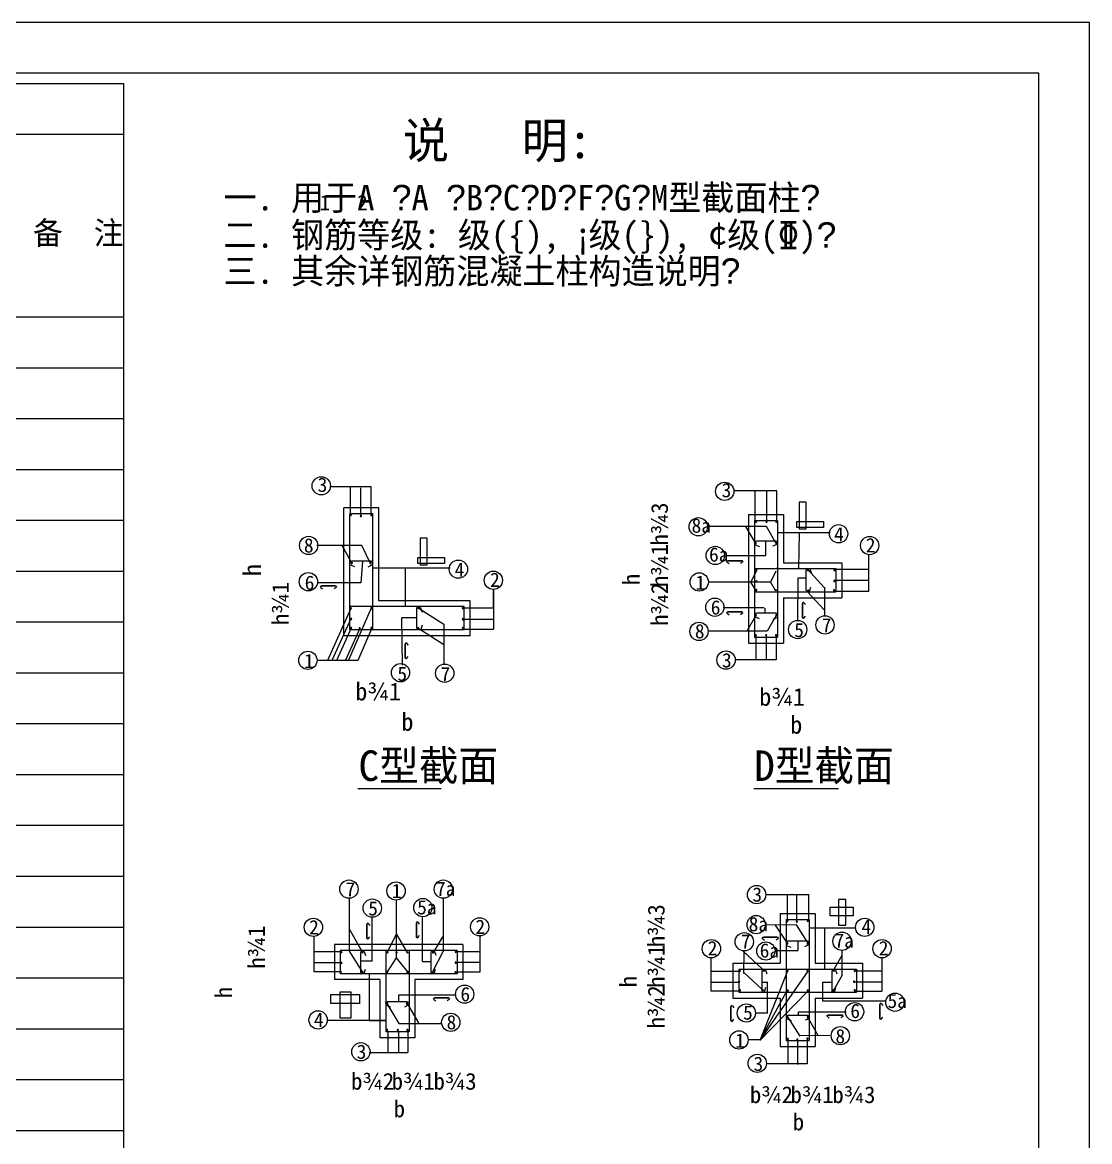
# Model space of a CAD drawing. Header units: metres. Extents: x 4568 to 182545, y -86951 to 35529.
# Drawn here: x 75128 to 89825, y -42006 to -26596 of the extents above; entities that cross this region are included whole.
import ezdxf

# ---------------------------------------------------------------- set-up
doc = ezdxf.new("R2010")
doc.units = ezdxf.units.M
for name, color, linetype in [('8', 7, 'Continuous'), ('BIAO', 3, 'Continuous'), ('DIM', 1, 'Continuous'), ('S-BAR', 1, 'Continuous'), ('S-THIN', 3, 'Continuous'), ('S-TXT', 7, 'Continuous'), ('TEXT', 7, 'Continuous'), ('TK', 7, 'Continuous'), ('Z', 4, 'Continuous')]:
    doc.layers.add(name, color=color, linetype=linetype)

msp = doc.modelspace()

# ---------------------------------------------------------------- linework, layer by layer
at = {"layer": '8'}
for p, q in [((85525.52, -33620.42), (86253.26, -33620.42)), ((85525.52, -33620.42), (86253.26, -33620.42)), ((79802.92, -33798.59), (79184.46, -33798.59)), ((79802.92, -33798.59), (79184.46, -33798.59)), ((79656.91, -34023.17), (79530.5, -33798.59)), ((79922.31, -34044.22), (79802.92, -33798.59)), ((79922.31, -34044.22), (79802.92, -33798.59)), ((79812.25, -34012.91), (79789.48, -34310.9)), ((79812.25, -34012.91), (79789.48, -34310.9)), ((79953.57, -34107.38), (81017.84, -34107.38)), ((79953.57, -34107.38), (81017.84, -34107.38)), ((85238.77, -34144.49), (85158.41, -34300.91)), ((85505.88, -34150.38), (85430.91, -34300.91)), ((79789.48, -34310.9), (79198.49, -34310.9)), ((79789.48, -34310.9), (79198.49, -34310.9)), ((79928.62, -34671.66), (79618.65, -35377.63)), ((80594.53, -34665.71), (80933.57, -34880.06)), ((79646.93, -34674.91), (79329.17, -35379.47)), ((79650.51, -34809.27), (79389.67, -35379.47)), ((79655.44, -34935.5), (79452.35, -35379.47)), ((79655.44, -34935.5), (79452.35, -35379.47)), ((79774.32, -34939.94), (79571.23, -35383.91)), ((80573.46, -34932.39), (80933.57, -35160.06)), ((80933.57, -34880.06), (80933.57, -35425.27)), ((80933.57, -34900.41), (80933.57, -35425.27)), ((85669.03, -39644.45), (85283.37, -40611.38)), ((85945.23, -39659.41), (85283.54, -40610.94)), ((85657.04, -39929.36), (85283.33, -40611.23))]:
    msp.add_line(p, q, dxfattribs=at)
at = {"layer": 'BIAO'}
for p, q in [((76519.36, -27435.51), (76519.36, -55085.51)), ((76519.36, -30655.51), (63069.56, -30655.51)), ((76519.36, -31355.51), (63069.56, -31355.51)), ((76519.36, -32055.51), (63069.56, -32055.51)), ((76519.36, -32755.51), (63069.56, -32755.51)), ((76519.36, -33455.51), (63069.56, -33455.51)), ((76519.36, -34155.51), (63069.56, -34155.51)), ((76519.36, -34855.51), (63069.56, -34855.51)), ((76519.36, -35555.51), (63069.56, -35555.51)), ((76519.36, -36255.51), (63069.56, -36255.51)), ((76519.36, -36955.51), (63069.56, -36955.51)), ((76519.36, -37655.51), (63069.56, -37655.51)), ((76519.36, -38355.51), (63069.56, -38355.51)), ((76519.36, -39055.51), (63069.56, -39055.51)), ((76519.36, -39755.51), (63069.56, -39755.51)), ((76519.36, -40455.51), (63069.56, -40455.51)), ((76519.36, -41155.51), (63069.56, -41155.51)), ((76519.36, -41855.51), (63069.56, -41855.51))]:
    msp.add_line(p, q, dxfattribs=at)
at = {"layer": 'DIM'}
for p, q in [((79930.34, -32989.98), (79361.64, -32989.98)), ((79930.34, -32989.98), (79361.64, -32989.98)), ((79645.99, -33378.32), (79645.99, -32989.98)), ((79645.99, -33378.32), (79645.99, -32989.98)), ((79786.95, -33391.14), (79786.95, -33002.79)), ((79786.95, -33391.14), (79786.95, -33002.79)), ((79930.34, -33387.79), (79930.34, -32989.98)), ((79930.34, -33387.79), (79930.34, -32989.98)), ((85517.95, -33047.43), (84929.74, -33047.43)), ((85217.64, -33469.46), (85217.64, -33047.43)), ((85381.5, -33469.46), (85381.5, -33047.43)), ((85517.95, -33469.46), (85517.95, -33047.43)), ((85377.18, -33535.11), (84574.99, -33535.11)), ((85227.02, -33769.57), (85091.66, -33535.11)), ((85508.57, -33769.57), (85373.2, -33535.11)), ((85219.34, -33746.66), (85211.8, -33757.97)), ((85238.21, -33739.12), (85219.34, -33746.66)), ((85505.46, -33739.12), (85241.37, -33739.12)), ((85521.16, -33744.14), (85502.3, -33739.12)), ((85528.71, -33759.23), (85521.16, -33744.14)), ((85826.63, -33617.75), (85817.54, -34116.85)), ((85213.06, -33770.44), (85220.6, -33783.01)), ((85518.65, -33783.01), (85458.27, -33809.23)), ((85528.71, -33770.44), (85518.65, -33783.01)), ((79644.58, -34021.75), (79637.03, -34033.06)), ((79663.45, -34014.21), (79644.58, -34021.75)), ((79927.54, -34014.21), (79663.45, -34014.21)), ((79946.4, -34019.23), (79927.54, -34014.21)), ((79953.94, -34051.87), (79943.89, -34064.44)), ((79953.94, -34034.32), (79946.4, -34019.23)), ((84827.84, -34019.85), (84832.59, -34010.34)), ((84827.84, -34020.29), (84834.17, -34028.21)), ((84832.59, -34010.34), (84844.48, -34007.18)), ((84834.17, -34028.21), (84859.66, -34048.16)), ((85034.52, -34007.18), (84844.48, -34007.18)), ((84844.48, -34007.18), (85034.52, -34007.18)), ((85044.82, -34028.21), (85018.68, -34047.51)), ((85046.41, -34010.34), (85034.52, -34007.18)), ((85051.16, -34020.29), (85044.82, -34028.21)), ((85051.16, -34019.85), (85046.41, -34010.34)), ((86784.9, -34426.07), (86784.9, -33924.7)), ((79943.89, -34064.44), (79886.47, -34094.13)), ((80400.24, -34104.71), (80400.24, -34640.14)), ((80400.24, -34104.71), (80400.24, -34640.14)), ((85923.04, -34121.05), (85918.01, -34139.91)), ((85918.01, -34139.91), (85918.01, -34409.06)), ((85938.12, -34113.5), (85923.04, -34121.05)), ((85940.27, -34125.96), (86169.83, -34374.54)), ((86315.66, -34125.96), (86784.9, -34125.96)), ((79231.64, -34366.05), (79236.4, -34356.54)), ((79236.4, -34356.54), (79248.28, -34353.38)), ((79248.28, -34353.38), (79438.33, -34353.38)), ((79438.33, -34353.38), (79248.28, -34353.38)), ((79450.21, -34356.54), (79438.33, -34353.38)), ((79454.96, -34366.05), (79450.21, -34356.54)), ((85430.91, -34300.91), (84588.34, -34300.91)), ((85806.25, -34247.88), (85802.51, -34831.92)), ((85918.01, -34247.88), (85806.25, -34247.88)), ((86315.66, -34273.69), (86784.9, -34273.69)), ((79231.64, -34366.49), (79237.98, -34374.41)), ((79237.98, -34374.41), (79263.47, -34394.35)), ((79448.63, -34374.41), (79422.48, -34393.71)), ((79454.96, -34366.49), (79448.63, -34374.41)), ((81617.47, -34657.03), (81617.47, -34410.76)), ((81617.47, -34657.03), (81617.47, -34410.76)), ((81617.47, -34410.76), (81617.47, -34950.66)), ((81617.47, -34410.76), (81617.47, -34950.66)), ((85918.01, -34409.06), (85925.55, -34427.93)), ((85925.55, -34427.93), (85936.86, -34435.48)), ((85940.27, -34435.45), (86169.83, -34684.02)), ((85955.68, -34434.22), (85968.24, -34426.67)), ((85968.24, -34426.67), (85986.22, -34370.74)), ((86173.15, -34371.54), (86173.15, -34758.96)), ((86315.66, -34426.07), (86784.9, -34426.07)), ((80559.95, -34646.9), (80554.93, -34665.76)), ((80554.93, -34665.76), (80554.93, -34929.85)), ((80575.03, -34639.35), (80559.95, -34646.9)), ((80592.59, -34639.35), (80605.16, -34649.41)), ((80605.16, -34649.41), (80635.9, -34714.95)), ((81190.95, -34657.03), (81617.47, -34657.03)), ((81190.95, -34657.03), (81617.47, -34657.03)), ((85345.32, -34658.16), (84779.32, -34658.16)), ((85353.11, -34658.87), (85353.11, -34731.6)), ((85873.96, -34584.33), (85870.8, -34596.21)), ((85870.8, -34596.21), (85870.8, -34786.26)), ((85870.8, -34786.26), (85870.8, -34596.21)), ((85883.47, -34579.57), (85873.96, -34584.33)), ((85883.91, -34579.57), (85891.83, -34585.91)), ((85891.83, -34585.91), (85911.13, -34612.05)), ((80563.77, -34795.92), (80350.82, -34795.92)), ((80563.77, -34795.92), (80350.82, -34795.92)), ((80350.82, -34795.92), (80357.67, -35447.77)), ((80350.82, -34795.92), (80357.67, -35447.77)), ((81190.95, -34810.71), (81617.47, -34810.71)), ((81190.95, -34810.71), (81617.47, -34810.71)), ((84827.84, -34723.37), (84832.59, -34713.87)), ((84827.84, -34723.82), (84834.17, -34731.74)), ((84832.59, -34713.87), (84844.48, -34710.71)), ((84834.17, -34731.74), (84859.66, -34751.68)), ((85034.52, -34710.71), (84844.48, -34710.71)), ((84844.48, -34710.71), (85034.52, -34710.71)), ((85044.82, -34731.74), (85018.68, -34751.04)), ((85046.41, -34713.87), (85034.52, -34710.71)), ((85051.16, -34723.82), (85044.82, -34731.74)), ((85051.16, -34723.37), (85046.41, -34713.87)), ((85227.02, -34763.69), (85104.5, -34975.9)), ((85219.35, -34739.14), (85211.8, -34750.45)), ((85213.06, -34769.27), (85220.61, -34781.84)), ((85238.22, -34731.6), (85219.35, -34739.14)), ((85220.61, -34781.84), (85274.26, -34803.23)), ((85502.3, -34731.6), (85238.22, -34731.6)), ((85508.57, -34763.69), (85386.05, -34975.9)), ((85521.17, -34736.63), (85502.3, -34731.6)), ((85528.71, -34751.71), (85521.17, -34736.63)), ((85873.96, -34798.14), (85870.8, -34786.26)), ((85883.47, -34802.9), (85873.96, -34798.14)), ((85883.91, -34802.9), (85891.83, -34796.56)), ((85891.83, -34796.56), (85911.77, -34771.07)), ((79934.9, -34945.54), (79747.74, -35379.47)), ((79934.9, -34945.54), (79747.74, -35379.47)), ((80554.93, -34929.85), (80562.47, -34948.72)), ((80562.47, -34948.72), (80573.78, -34956.26)), ((81190.95, -34950.66), (81617.47, -34950.66)), ((81190.95, -34950.66), (81617.47, -34950.66)), ((85386.05, -34975.9), (84574.99, -34975.9)), ((85227.02, -35045.05), (85227.02, -35370.72)), ((85372.12, -35045.05), (85372.12, -35370.72)), ((85508.57, -35045.05), (85508.57, -35370.72)), ((80402.35, -35141.39), (80399.18, -35153.27)), ((80399.18, -35153.27), (80399.18, -35343.32)), ((80399.18, -35343.32), (80399.18, -35153.27)), ((80411.85, -35136.63), (80402.35, -35141.39)), ((80412.3, -35136.63), (80420.22, -35142.97)), ((80420.22, -35142.97), (80439.52, -35169.11)), ((79747.74, -35379.47), (79190.83, -35379.47)), ((79747.74, -35379.47), (79190.83, -35379.47)), ((80402.35, -35355.2), (80399.18, -35343.32)), ((80411.85, -35359.95), (80402.35, -35355.2)), ((80412.3, -35359.95), (80420.22, -35353.62)), ((80420.22, -35353.62), (80440.16, -35328.13)), ((85508.57, -35370.72), (84947.97, -35370.72)), ((79631.31, -39382.86), (79631.31, -38664.1)), ((79631.31, -39382.86), (79631.31, -38664.1)), ((80921.1, -38664.1), (80921.1, -39388.79)), ((85373.97, -38604.42), (85958.08, -38604.42)), ((85662.56, -38961.92), (85662.56, -38604.42)), ((85793.96, -38971.3), (85793.96, -38613.8)), ((85958.08, -38946.38), (85958.08, -38604.42)), ((80280.15, -39473.13), (80280.15, -38682.3)), ((79946.63, -39523.38), (79946.63, -38906.85)), ((80557.22, -38982.45), (80554.06, -38994.33)), ((80566.72, -38977.69), (80557.22, -38982.45)), ((80567.17, -38977.69), (80575.09, -38984.03)), ((80575.09, -38984.03), (80594.39, -39010.18)), ((80638.53, -39524.91), (80638.53, -38918.79)), ((79809.14, -39387.81), (79631.31, -39079.8)), ((79809.14, -39387.81), (79631.31, -39079.8)), ((79874.42, -39000.9), (79871.25, -39012.79)), ((79871.25, -39202.84), (79871.25, -39012.79)), ((79871.25, -39012.79), (79871.25, -39202.84)), ((79883.92, -38996.15), (79874.42, -39000.9)), ((79884.37, -38996.15), (79892.29, -39002.49)), ((79892.29, -39002.49), (79911.59, -39028.63)), ((80554.06, -39184.38), (80554.06, -38994.33)), ((80554.06, -38994.33), (80554.06, -39184.38)), ((85787.8, -39021.97), (85369.53, -39025.69)), ((85662.56, -39272.79), (85501.7, -39024.51)), ((85950.31, -39272.79), (85787.8, -39021.97)), ((85965.86, -39062.95), (86591.91, -39062.95)), ((86175.84, -39062.95), (86175.84, -39631.87)), ((79145.52, -39669.22), (79145.52, -39182.59)), ((79874.42, -39214.72), (79871.25, -39202.84)), ((79883.92, -39219.47), (79874.42, -39214.72)), ((79884.37, -39219.47), (79892.29, -39213.14)), ((79892.29, -39213.14), (79912.23, -39187.65)), ((80421.57, -39387.81), (80280.15, -39142.87)), ((80557.22, -39196.26), (80554.06, -39184.38)), ((80566.72, -39201.02), (80557.22, -39196.26)), ((80567.17, -39201.02), (80575.09, -39194.68)), ((80575.09, -39194.68), (80595.03, -39169.19)), ((80794.46, -39396.96), (80917.21, -39184.35)), ((81433.02, -39669.22), (81433.02, -39182.59)), ((85316.86, -39205.08), (85321.61, -39195.58)), ((85316.86, -39205.53), (85323.19, -39213.45)), ((85321.61, -39195.58), (85333.49, -39192.41)), ((85323.19, -39213.45), (85348.68, -39233.39)), ((85523.54, -39192.41), (85333.49, -39192.41)), ((85333.49, -39192.41), (85523.54, -39192.41)), ((85533.84, -39213.45), (85507.7, -39232.75)), ((85535.43, -39195.58), (85523.54, -39192.41)), ((85540.18, -39205.53), (85533.84, -39213.45)), ((85540.18, -39205.08), (85535.43, -39195.58)), ((85939.44, -39245.7), (85642.83, -39245.7)), ((85810.32, -39375.31), (85810.32, -39245.7)), ((85955.79, -39295.93), (85900.15, -39323.89)), ((85958.31, -39250.73), (85939.44, -39245.7)), ((85965.85, -39283.37), (85955.79, -39295.93)), ((85965.85, -39265.81), (85958.31, -39250.73)), ((79513.1, -39395.03), (79145.52, -39395.03)), ((79822.74, -39680.65), (79631.31, -39382.86)), ((79822.74, -39680.65), (79631.31, -39382.86)), ((79791.01, -39386.33), (79785.99, -39405.19)), ((79785.99, -39405.19), (79785.99, -39674.35)), ((79806.1, -39378.79), (79791.01, -39386.33)), ((79823.65, -39378.79), (79836.22, -39388.84)), ((79836.22, -39388.84), (79854.76, -39442.66)), ((80758.86, -39386.33), (80753.83, -39405.19)), ((80753.83, -39405.19), (80753.83, -39674.35)), ((80773.94, -39378.79), (80758.86, -39386.33)), ((80775.46, -39673.03), (80921.1, -39388.79)), ((80791.49, -39378.79), (80804.06, -39388.84)), ((80804.06, -39388.84), (80822.6, -39436.49)), ((81101.62, -39387.81), (81433.02, -39387.81)), ((85314.09, -39625.13), (85054.57, -39385.14)), ((85064.97, -39693.36), (85068.17, -39381.97)), ((85065.13, -39677.93), (85068.17, -39381.97)), ((85314.09, -39625.13), (85068.01, -39397.57)), ((85810.32, -39377.59), (85495.12, -39377.59)), ((86292.5, -39653.61), (86415.55, -39440.47)), ((86415.55, -39718.54), (86415.55, -39371.28)), ((79513.1, -39542.79), (79145.52, -39542.79)), ((79946.63, -39523.38), (79785.99, -39523.38)), ((80437.02, -39669.22), (80280.15, -39473.13)), ((80638.53, -39524.91), (80753.83, -39524.91)), ((81101.62, -39535.57), (81433.02, -39535.57)), ((84612.67, -39933.39), (84612.67, -39481.86)), ((86962.38, -39475.64), (86962.38, -39933.39)), ((79513.1, -39669.22), (79145.52, -39669.22)), ((79785.99, -39674.35), (79793.53, -39693.21)), ((79793.53, -39693.21), (79804.84, -39700.76)), ((79903.01, -39693.38), (79903.01, -40337.74)), ((80753.83, -39674.35), (80761.37, -39693.21)), ((80761.37, -39693.21), (80772.68, -39700.76)), ((81094.4, -39669.22), (81433.02, -39669.22)), ((85001.51, -39664.6), (84612.67, -39664.6)), ((85314.09, -39912.61), (85064.97, -39677.78)), ((85316.12, -39639.09), (85311.09, -39657.96)), ((85311.09, -39657.96), (85311.09, -39945.8)), ((85331.2, -39631.55), (85316.12, -39639.09)), ((85348.75, -39631.55), (85361.32, -39641.6)), ((85361.32, -39641.6), (85381.97, -39695.14)), ((86280.27, -39641.55), (86275.24, -39660.41)), ((86275.24, -39660.41), (86275.24, -39948.25)), ((86295.35, -39634), (86280.27, -39641.55)), ((86292.5, -39933.39), (86420.75, -39708.15)), ((86312.9, -39634), (86325.47, -39644.06)), ((86325.47, -39644.06), (86346.08, -39697.6)), ((86595.8, -39653.61), (86962.38, -39653.61)), ((84992.11, -39814.67), (84603.26, -39814.67)), ((85311.09, -39809.04), (85387.25, -39809.04)), ((85387.25, -40236.63), (85387.25, -39807.9)), ((86146.63, -39809.04), (86146.63, -40068.64)), ((86146.63, -39809.04), (86275.24, -39809.04)), ((86146.63, -39809.04), (86146.63, -39809.04)), ((86586.4, -39803.68), (86952.98, -39803.68)), ((80314.58, -40080.82), (80314.58, -39987.02)), ((80314.58, -39987.02), (81101.45, -39987.02)), ((80788.46, -40040.77), (80793.21, -40031.27)), ((80788.46, -40041.21), (80794.8, -40049.13)), ((80793.21, -40031.27), (80805.1, -40028.1)), ((80794.8, -40049.13), (80820.29, -40069.08)), ((80805.1, -40028.1), (80995.15, -40028.1)), ((80995.15, -40028.1), (80805.1, -40028.1)), ((81005.45, -40049.13), (80979.3, -40068.44)), ((81007.03, -40031.27), (80995.15, -40028.1)), ((81011.78, -40041.21), (81005.45, -40049.13)), ((81011.78, -40040.77), (81007.03, -40031.27)), ((85017.07, -39933.39), (84612.67, -39933.39)), ((85943.74, -39933.57), (85283.49, -40611.35)), ((85943.74, -39933.57), (85283.49, -40611.35)), ((86595.8, -39933.39), (86962.38, -39933.39)), ((80133.9, -40088.36), (80126.36, -40099.67)), ((80152.77, -40080.82), (80133.9, -40088.36)), ((80148.51, -40102.16), (80311.27, -40377.83)), ((80416.86, -40080.82), (80152.77, -40080.82)), ((80433.21, -40131.06), (80391.71, -40156.81)), ((80435.72, -40085.85), (80416.86, -40080.82)), ((80427.12, -40102.16), (80589.88, -40377.83)), ((80443.27, -40118.49), (80433.21, -40131.06)), ((80443.27, -40100.93), (80435.72, -40085.85)), ((84887.78, -40135.08), (84884.61, -40146.96)), ((84884.61, -40146.96), (84884.61, -40337.01)), ((84884.61, -40337.01), (84884.61, -40146.96)), ((84897.28, -40130.32), (84887.78, -40135.08)), ((84897.73, -40130.32), (84905.65, -40136.66)), ((84905.65, -40136.66), (84924.95, -40162.8)), ((85814.18, -40267.27), (85814.18, -40219)), ((85814.18, -40219), (86470.83, -40219)), ((86146.63, -40068.64), (87021.08, -40068.64)), ((86940.74, -40104.98), (86937.57, -40116.86)), ((86937.57, -40116.86), (86937.57, -40306.91)), ((86937.57, -40306.91), (86937.57, -40116.86)), ((86950.24, -40100.22), (86940.74, -40104.98)), ((86950.69, -40100.22), (86958.61, -40106.56)), ((86958.61, -40106.56), (86977.91, -40132.7)), ((80131.36, -40337.74), (79330.95, -40337.74)), ((79903.01, -40337.74), (80131.36, -40337.74)), ((84887.78, -40348.89), (84884.61, -40337.01)), ((84897.28, -40353.65), (84887.78, -40348.89)), ((84897.73, -40353.65), (84905.65, -40347.31)), ((84905.65, -40347.31), (84925.59, -40321.82)), ((85387.25, -40236.63), (85223.16, -40236.63)), ((85939.44, -40268.53), (85642.83, -40268.53)), ((85665.09, -40289.62), (85832.7, -40552.6)), ((85955.79, -40318.77), (85906.2, -40334.66)), ((85958.31, -40273.56), (85939.44, -40268.53)), ((85942.49, -40298.84), (86081.49, -40539.58)), ((85965.85, -40306.2), (85955.79, -40318.77)), ((85965.85, -40288.64), (85958.31, -40273.56)), ((86207.9, -40276.02), (86212.66, -40266.52)), ((86207.9, -40276.47), (86214.24, -40284.39)), ((86212.66, -40266.52), (86224.54, -40263.35)), ((86214.24, -40284.39), (86239.73, -40304.33)), ((86414.59, -40263.35), (86224.54, -40263.35)), ((86224.54, -40263.35), (86414.59, -40263.35)), ((86424.89, -40284.39), (86398.75, -40303.69)), ((86426.47, -40266.52), (86414.59, -40263.35)), ((86431.23, -40276.47), (86424.89, -40284.39)), ((86431.23, -40276.02), (86426.47, -40266.52)), ((86940.74, -40318.79), (86937.57, -40306.91)), ((86950.24, -40323.55), (86940.74, -40318.79)), ((86950.69, -40323.55), (86958.61, -40317.21)), ((86958.61, -40317.21), (86978.55, -40291.72)), ((80159.87, -40484.6), (80159.87, -40780.44)), ((80307.73, -40484.6), (80307.73, -40780.44)), ((80311.27, -40377.83), (80904.97, -40377.83)), ((80437.33, -40477.38), (80437.33, -40780.44)), ((85286.94, -40606.38), (85122.85, -40606.38)), ((85671.01, -40593.99), (85671.01, -40935.94)), ((85802.41, -40603.37), (85802.41, -40945.32)), ((85828.66, -40546.26), (86248.57, -40539.58)), ((85934.75, -40601.76), (85934.75, -40935.94)), ((79902.73, -40780.44), (80436.95, -40780.44)), ((85934.75, -40935.94), (85376.14, -40935.94))]:
    msp.add_line(p, q, dxfattribs=at)
at = {"layer": 'S-BAR'}
for p, q in [((80035.61, -33279.56), (79554.01, -33279.56)), ((80035.61, -33279.56), (79554.01, -33279.56)), ((85920.39, -33199.76), (85823.06, -33199.76)), ((85920.39, -33199.76), (85823.06, -33199.76)), ((85823.06, -33199.76), (85823.06, -33566.35)), ((85823.06, -33199.76), (85823.06, -33566.35)), ((85920.39, -33566.35), (85920.39, -33199.76)), ((85920.39, -33566.35), (85920.39, -33199.76)), ((79953.57, -33361.6), (79636.05, -33361.6)), ((79953.57, -33361.6), (79636.05, -33361.6)), ((79636.05, -34957.66), (79636.05, -33361.6)), ((79636.05, -34957.66), (79636.05, -33361.6)), ((79953.57, -34957.66), (79953.57, -33361.6)), ((79953.57, -34957.66), (79953.57, -33361.6)), ((85209.96, -33453.91), (85209.96, -35060.93)), ((85527.48, -33453.91), (85527.48, -35060.93)), ((85793.12, -33551.39), (85793.12, -33469.09)), ((85793.12, -33551.39), (85793.12, -33469.09)), ((85793.12, -33469.09), (86159.95, -33469.09)), ((85793.12, -33469.09), (86159.95, -33469.09)), ((86159.95, -33551.39), (85793.12, -33551.39)), ((86159.95, -33551.39), (85793.12, -33551.39)), ((85823.06, -33566.35), (85920.39, -33566.35)), ((85823.06, -33566.35), (85920.39, -33566.35)), ((86159.95, -33469.09), (86159.95, -33551.39)), ((86159.95, -33469.09), (86159.95, -33551.39)), ((80703.16, -33695.83), (80605.84, -33695.83)), ((80703.16, -33695.83), (80605.84, -33695.83)), ((80605.84, -33695.83), (80605.84, -34062.42)), ((80605.84, -33695.83), (80605.84, -34062.42)), ((80703.16, -34062.42), (80703.16, -33695.83)), ((80703.16, -34062.42), (80703.16, -33695.83)), ((80575.89, -33965.16), (80942.73, -33965.16)), ((80575.89, -33965.16), (80942.73, -33965.16)), ((80575.89, -34047.45), (80575.89, -33965.16)), ((80575.89, -34047.45), (80575.89, -33965.16)), ((80942.73, -34047.45), (80575.89, -34047.45)), ((80942.73, -34047.45), (80575.89, -34047.45)), ((80942.73, -33965.16), (80942.73, -34047.45)), ((80942.73, -33965.16), (80942.73, -34047.45)), ((80605.84, -34062.42), (80703.16, -34062.42)), ((80605.84, -34062.42), (80703.16, -34062.42)), ((85209.96, -34436.11), (86328.88, -34436.11)), ((81213.49, -34640.14), (79636.05, -34640.14)), ((81213.49, -34640.14), (79636.05, -34640.14)), ((81213.49, -34957.66), (81213.49, -34640.14)), ((81213.49, -34957.66), (81213.49, -34640.14)), ((81295.53, -35039.7), (81295.53, -34558.1)), ((81295.53, -35039.7), (81295.53, -34558.1)), ((81213.49, -34957.66), (79636.05, -34957.66)), ((81213.49, -34957.66), (79636.05, -34957.66)), ((86470, -38670.17), (86368.9, -38670.17)), ((86368.9, -38670.17), (86368.9, -39027.67)), ((86470, -39027.67), (86470, -38670.17)), ((86252.24, -38895.55), (86252.24, -38778.97)), ((86252.24, -38778.97), (86571.1, -38778.97)), ((86571.1, -38778.97), (86571.1, -38895.55)), ((85645.08, -38946.44), (85645.08, -40615.71)), ((85962.6, -38946.44), (85962.6, -40615.71)), ((86571.1, -38895.55), (86252.24, -38895.55)), ((86368.9, -39027.67), (86470, -39027.67)), ((81113.56, -39375.86), (79506.54, -39375.86)), ((80131.36, -39375.86), (80131.36, -40494.77)), ((81113.56, -39693.38), (79506.54, -39693.38)), ((84992.97, -39631.87), (86614.72, -39631.87)), ((79374.9, -39977.96), (79769.78, -39977.96)), ((79374.9, -40104.8), (79374.9, -39977.96)), ((79501.83, -39949.77), (79501.83, -40302.1)), ((79656.95, -39949.77), (79501.98, -39949.77)), ((79656.95, -40302.1), (79656.95, -39949.77)), ((79769.78, -39977.96), (79769.78, -40104.8)), ((84992.97, -39949.39), (86614.72, -39949.39)), ((79769.78, -40104.8), (79374.9, -40104.8)), ((79501.83, -40302.1), (79656.95, -40302.1))]:
    msp.add_line(p, q, dxfattribs=at)
for points in [[(79640.53, -33377.67, 1), (79658.32, -33377.67, 1)], [(79640.53, -33377.67, 1), (79658.32, -33377.67, 1)], [(79781.49, -33390.49, 1), (79799.28, -33390.49, 1)], [(79781.49, -33390.49, 1), (79799.28, -33390.49, 1)], [(79925.29, -33377.85, 1), (79943.08, -33377.85, 1)], [(79925.29, -33377.85, 1), (79943.08, -33377.85, 1)], [(85223.97, -33471.37, 1), (85241.76, -33471.37, 1)], [(85367.16, -33470.19, 1), (85384.95, -33470.19, 1)], [(85503.61, -33470.19, 1), (85521.4, -33470.19, 1)], [(85217.05, -33763.53, 1), (85234.84, -33763.53, 1)], [(85503.12, -33763.57, 1), (85520.91, -33763.57, 1)], [(79654.92, -34039.98, 1), (79672.71, -34039.98, 1)], [(79915.23, -34039.64, 1), (79933.01, -34039.64, 1)], [(85228.52, -34137.26, 1), (85246.31, -34137.26, 1)], [(85234.41, -34144.35, 1), (85240.29, -34144.35, 1)], [(85519.58, -34114.03, 1), (85537.36, -34114.03, 1)], [(85937.41, -34135.66, 1), (85955.19, -34135.66, 1)], [(86301.65, -34138.26, 1), (86319.44, -34138.26, 1)], [(85228.52, -34289.68, 1), (85246.31, -34289.68, 1)], [(85234.41, -34296.77, 1), (85240.29, -34296.77, 1)], [(86301.65, -34285.99, 1), (86319.44, -34285.99, 1)], [(85226.3, -34412.31, 1), (85244.08, -34412.31, 1)], [(85236.87, -34414.54, 1), (85242.75, -34414.54, 1)], [(85494.92, -34413, 1), (85512.71, -34413, 1)], [(85502.93, -34413.29, 1), (85508.81, -34413.29, 1)], [(85940.11, -34418.06, 1), (85957.9, -34418.06, 1)], [(86297.46, -34416.42, 1), (86315.24, -34416.42, 1)], [(79640.7, -34664.76, 1), (79658.49, -34664.76, 1)], [(79640.7, -34664.76, 1), (79658.49, -34664.76, 1)], [(79925.11, -34664.58, 1), (79942.9, -34664.58, 1)], [(79925.11, -34664.58, 1), (79942.9, -34664.58, 1)], [(80580.35, -34665.06, 1), (80580.35, -34647.27, 1)], [(81194.89, -34668.52, 1), (81194.89, -34650.73, 1)], [(81194.89, -34668.52, 1), (81194.89, -34650.73, 1)], [(79645.44, -34808.54, 1), (79663.23, -34808.54, 1)], [(79645.44, -34808.54, 1), (79663.23, -34808.54, 1)], [(81194.89, -34822.19, 1), (81194.89, -34804.41, 1)], [(81194.89, -34822.19, 1), (81194.89, -34804.41, 1)], [(85218.18, -34759.29, 1), (85235.97, -34759.29, 1)], [(85503.38, -34755.58, 1), (85521.17, -34755.58, 1)], [(79645.44, -34934.77, 1), (79663.23, -34934.77, 1)], [(79645.44, -34934.77, 1), (79663.23, -34934.77, 1)], [(79764.33, -34939.21, 1), (79782.11, -34939.21, 1)], [(79924.94, -34934.59, 1), (79942.73, -34934.59, 1)], [(79924.94, -34934.59, 1), (79942.73, -34934.59, 1)], [(80580.85, -34946.87, 1), (80580.85, -34929.08, 1)], [(81194.28, -34940.72, 1), (81194.28, -34922.94, 1)], [(81194.28, -34940.72, 1), (81194.28, -34922.94, 1)], [(85218.6, -35034.96, 1), (85236.38, -35034.96, 1)], [(85362.36, -35034.84, 1), (85380.14, -35034.84, 1)], [(85498.81, -35034.84, 1), (85516.6, -35034.84, 1)], [(85652.98, -38967.16, 1), (85670.77, -38967.16, 1)], [(85784.39, -38976.54, 1), (85802.17, -38976.54, 1)], [(85934.04, -38965.93, 1), (85951.83, -38965.93, 1)], [(85653.44, -39276.81, 1), (85671.23, -39276.81, 1)], [(85935.03, -39279.72, 1), (85952.81, -39279.72, 1)], [(79522.03, -39388.1, 1), (79522.03, -39405.89, 1)], [(79811.51, -39391.45, 1), (79811.51, -39409.24, 1)], [(80156.1, -39392.98, 1), (80156.1, -39410.76, 1)], [(80154.18, -39395.33, 1), (80154.18, -39401.21, 1)], [(80281.19, -39392.98, 1), (80281.19, -39410.76, 1)], [(80423.13, -39395.33, 1), (80423.13, -39401.21, 1)], [(80431.63, -39392.73, 1), (80431.63, -39410.52, 1)], [(80781.99, -39389.21, 1), (80781.99, -39407, 1)], [(81096.48, -39383.74, 1), (81096.48, -39401.52, 1)], [(79522.03, -39535.86, 1), (79522.03, -39553.65, 1)], [(81096.48, -39531.5, 1), (81096.48, -39549.28, 1)], [(79513.6, -39659.17, 1), (79513.6, -39676.95, 1)], [(79813.53, -39663.85, 1), (79813.53, -39681.64, 1)], [(80153.02, -39661.24, 1), (80153.02, -39679.03, 1)], [(80154.18, -39666.36, 1), (80154.18, -39672.24, 1)], [(80423.13, -39666.36, 1), (80423.13, -39672.24, 1)], [(80436.32, -39660.89, 1), (80436.32, -39678.68, 1)], [(80781.35, -39664.68, 1), (80781.35, -39682.46, 1)], [(81092.96, -39664.81, 1), (81092.96, -39682.6, 1)], [(84998.69, -39652.72, 1), (85016.48, -39652.72, 1)], [(85329.56, -39654.75, 1), (85347.34, -39654.75, 1)], [(85655.59, -39656.03, 1), (85673.37, -39656.03, 1)], [(85664.56, -39657.62, 1), (85670.44, -39657.62, 1)], [(85930.4, -39658.32, 1), (85948.19, -39658.32, 1)], [(85935.59, -39657.62, 1), (85941.47, -39657.62, 1)], [(86293.4, -39654.46, 1), (86311.19, -39654.46, 1)], [(86581.19, -39653.94, 1), (86598.98, -39653.94, 1)], [(84989.29, -39802.8, 1), (85007.08, -39802.8, 1)], [(86571.79, -39804.02, 1), (86589.58, -39804.02, 1)], [(85000.37, -39921.85, 1), (85018.15, -39921.85, 1)], [(85315.99, -39923.82, 1), (85333.78, -39923.82, 1)], [(85659.48, -39927.41, 1), (85677.26, -39927.41, 1)], [(85664.56, -39926.56, 1), (85670.44, -39926.56, 1)], [(85934.64, -39928.55, 1), (85952.43, -39928.55, 1)], [(85935.59, -39926.56, 1), (85941.47, -39926.56, 1)], [(86283.92, -39926.56, 1), (86301.7, -39926.56, 1)], [(86581.68, -39923.4, 1), (86599.47, -39923.4, 1)], [(80149.92, -40093.02, 1), (80149.92, -40110.81, 1)], [(80422.44, -40098.61, 1), (80422.44, -40116.4, 1)], [(85653.44, -40291.52, 1), (85671.23, -40291.52, 1)], [(85935.03, -40294.43, 1), (85952.81, -40294.43, 1)], [(80150.68, -40461.18, 1), (80150.68, -40478.97, 1)], [(80298.54, -40461.18, 1), (80298.54, -40478.97, 1)], [(80430.03, -40460.69, 1), (80430.03, -40478.47, 1)], [(85659.63, -40592.92, 1), (85677.42, -40592.92, 1)], [(85791.03, -40602.3, 1), (85808.82, -40602.3, 1)], [(85929.61, -40589.99, 1), (85947.39, -40589.99, 1)]]:
    msp.add_lwpolyline(points, format="xyb", close=True, dxfattribs=at)
at = {"layer": 'S-THIN'}
for p, q in [((79554.01, -35039.7), (79554.01, -33279.56)), ((79554.01, -35039.7), (79554.01, -33279.56)), ((80035.61, -34558.1), (80035.61, -33279.56)), ((80035.61, -34558.1), (80035.61, -33279.56)), ((85127.92, -33371.87), (85127.92, -35142.97)), ((85609.52, -33371.87), (85609.52, -34036.55)), ((85609.52, -34036.55), (86410.92, -34036.55)), ((86410.92, -34036.55), (86410.92, -34518.15)), ((85209.96, -34113.55), (86328.88, -34113.55)), ((86328.88, -34113.55), (86328.88, -34436.11)), ((85609.52, -34518.15), (85609.52, -35142.97)), ((85609.52, -34518.15), (86410.92, -34518.15)), ((81295.53, -34558.1), (80035.61, -34558.1)), ((81295.53, -34558.1), (80035.61, -34558.1)), ((81295.53, -35039.7), (79554.01, -35039.7)), ((81295.53, -35039.7), (79554.01, -35039.7)), ((85209.96, -35060.93), (85527.48, -35060.93)), ((85127.92, -35142.97), (85609.52, -35142.97)), ((85563.04, -38864.4), (85563.04, -39549.83)), ((86044.64, -38864.4), (86044.64, -39549.83)), ((79424.5, -39293.82), (79424.5, -39775.42)), ((81195.6, -39293.82), (79424.5, -39293.82)), ((79506.54, -39375.86), (79506.54, -39693.38)), ((80453.92, -39375.86), (80453.92, -40494.77)), ((84910.93, -39549.83), (84910.93, -40031.43)), ((84910.93, -39549.83), (85563.04, -39549.83)), ((86044.64, -39549.83), (86696.76, -39549.83)), ((86696.76, -39549.83), (86696.76, -40031.43)), ((84992.97, -39631.87), (84992.97, -39949.39)), ((86614.72, -39631.87), (86614.72, -39949.39)), ((80049.32, -39775.42), (79424.5, -39775.42)), ((80049.32, -39775.42), (80049.32, -40576.81)), ((80530.92, -39775.42), (80530.92, -40576.81)), ((81195.6, -39775.42), (80530.92, -39775.42)), ((84910.93, -40031.43), (85563.04, -40031.43)), ((85563.04, -40031.43), (85563.04, -40697.75)), ((86044.64, -40031.43), (86696.76, -40031.43)), ((86044.64, -40031.43), (86044.64, -40697.75)), ((80453.92, -40494.77), (80131.36, -40494.77)), ((80530.92, -40576.81), (80049.32, -40576.81)), ((85645.08, -40615.71), (85962.6, -40615.71)), ((85563.04, -40697.75), (86044.64, -40697.75))]:
    msp.add_line(p, q, dxfattribs=at)
at = {"layer": 'S-TXT'}
for p, q in [((85127.92, -33371.87), (85609.52, -33371.87)), ((85209.96, -33453.91), (85527.48, -33453.91)), ((85563.04, -38864.4), (86044.64, -38864.4)), ((85645.08, -38946.44), (85962.6, -38946.44)), ((81195.6, -39293.82), (81195.6, -39775.42)), ((81113.56, -39375.86), (81113.56, -39693.38))]:
    msp.add_line(p, q, dxfattribs=at)
at = {"layer": 'TEXT'}
for p, q in [((63069.56, -27435.51), (76519.36, -27435.51)), ((63069.56, -28135.51), (76519.36, -28135.51))]:
    msp.add_line(p, q, dxfattribs=at)
at = {"layer": 'TK'}
for p, q in [((85362.83, -33742.29), (85362.83, -33942.26)), ((85282.31, -33816.16), (85215.49, -33789.46)), ((85362.83, -33942.26), (84798.87, -33942.26)), ((79704.53, -34093.06), (79637.71, -34066.36)), ((85998.37, -34186.92), (85978.93, -34123.26)), ((85227.88, -34412.14), (85158.41, -34300.91)), ((85501.49, -34415.52), (85430.42, -34299.12)), ((85465.54, -34810.51), (85532.36, -34783.82)), ((80632.88, -34894), (80613.44, -34957.66)), ((80279.2, -39140.67), (80152.65, -39400.78)), ((85714.29, -39331.81), (85647.47, -39305.12)), ((80277.28, -39473.43), (80151.5, -39668.52)), ((79848.27, -39634.29), (79828.83, -39697.95)), ((80814.03, -39634.29), (80794.59, -39697.95)), ((85363.16, -39882.25), (85343.72, -39945.91)), ((86326.46, -39888.28), (86307.02, -39951.94)), ((80202.06, -40154.04), (80135.24, -40127.35)), ((85720.31, -40342.61), (85653.49, -40315.92))]:
    msp.add_line(p, q, dxfattribs=at)
for points in [[(48245.08, -55925.51), (89825.08, -55925.51), (89825.08, -26595.51), (48245.08, -26595.51)], [(49995.08, -55225.51), (89125.08, -55225.51), (89125.08, -27295.51), (49995.08, -27295.51)]]:
    msp.add_lwpolyline(points, close=True, dxfattribs=at)
for centre in [(79244.2, -32976.51), (79244.2, -32976.51), (84800.38, -33052.58), (84436.24, -33540.26), (86367.83, -33637.11), (86367.83, -33637.11), (79070.43, -33797.67), (79070.43, -33797.67), (86796.31, -33798.55), (84669.98, -33935.47), (81132.42, -34124.07), (81132.42, -34124.07), (79066.93, -34296.75), (79066.93, -34296.75), (81613.76, -34277.18), (81613.76, -34277.18), (84448.77, -34299.6), (84663.97, -34647.89), (86181.23, -34891.37), (84445.63, -34981.05), (85804.55, -34955.51), (79059.82, -35378.97), (79059.82, -35378.97), (84818.61, -35375.87), (80335.26, -35549.81), (80335.26, -35549.81), (80944.63, -35556.21), (80944.63, -35556.21), (79625.29, -38529.33), (79625.29, -38529.33), (80274.13, -38554.75), (80925.61, -38529.33), (85239.24, -38604.4), (79946.36, -38791.24), (80643.04, -38784.03), (79135.58, -39055.04), (81425.8, -39048.73), (85233.69, -39017.9), (86728.27, -39055.16), (85069.28, -39254.29), (85069.28, -39254.29), (86415.27, -39246.95), (84616.81, -39349.72), (85366.76, -39381.04), (86966.73, -39349.72), (81218.77, -39975.82), (87144.34, -40086.72), (79200.98, -40330.15), (85097.51, -40235.33), (86588.16, -40217.77), (81027.71, -40363.36), (84995.63, -40605.8), (84995.63, -40605.8), (86392.71, -40547.34), (79789.63, -40769.24), (85248.08, -40928.15)]:
    msp.add_circle(centre, 126, dxfattribs=at)
at = {"layer": 'Z'}
for points in [[(79749.7, -37141.82), (80893.54, -37141.82)], [(79776.12, -37147.96), (80896.07, -37141.82)], [(85198.84, -37141.82), (86365.89, -37141.82)]]:
    msp.add_lwpolyline(points, dxfattribs=at)

# ---------------------------------------------------------------- texts
for s, p in [('一. 用于A %%141A %%141B%%141C%%141D%%141F%%141G%%141M型截面柱%%140', (77897.82, -29182.81)), ('二. 钢筋等级:%%160级({), %%161级(}), %%162级(%%133)%%140', (77897.82, -29697.4)), ('三. 其余详钢筋混凝土柱构造说明%%140', (77897.82, -30194.37))]:
    msp.add_text(s, height=350).set_placement(p)
at = {"layer": 'S-TXT'}
for s, height, p in [('3', 196, (79194.07, -33060.3)), ('3', 196, (84757.44, -33134.58)), ('8a', 196, (84343.97, -33622.26)), ('4', 196, (86306.12, -33741.55)), ('8', 196, (79005.04, -33894.63)), ('2', 196, (86743.64, -33892.1)), ('6a', 196, (84584.35, -34020.05)), ('4', 196, (81082, -34228.52)), ('2', 196, (81569.02, -34368.16)), ('6', 196, (79016.51, -34408.68)), ('1', 196, (84397.79, -34407.2)), ('6', 196, (84607.7, -34748.57)), ('7', 196, (86136.58, -34995.12)), ('8', 196, (84389.32, -35076.4)), ('5', 196, (85757.2, -35060.15)), ('3', 196, (84762.34, -35476.56)), ('1', 196, (79008.83, -35486.57)), ('5', 196, (80292.32, -35661.73)), ('7', 196, (80886.72, -35667.84)), ('b%%1901', 245, (79712.65, -35930.85)), ('b%%1901', 245, (85275.83, -36005.14)), ('b', 245, (80347.65, -36348.85)), ('b', 245, (85702.31, -36389.11)), ('7', 196, (79579.24, -38629.09)), ('1', 196, (80216.1, -38651.83)), ('7a', 196, (80824.86, -38622.25)), ('3', 196, (85181.14, -38702.05)), ('5', 196, (79891.3, -38892.11)), ('5a', 196, (80565.02, -38877.29)), ('2', 196, (79077.56, -39152.12)), ('2', 196, (81367.77, -39145.81)), ('8a', 196, (85130.19, -39110.13)), ('4', 196, (86683.54, -39146.14)), ('2', 196, (84565.41, -39440.7)), ('7', 196, (85022.23, -39347.41)), ('6a', 196, (85281.93, -39472.02)), ('7a', 196, (86311.97, -39336.46)), ('2', 196, (86921.99, -39440.7)), ('6', 196, (81160.75, -40072.9)), ('5a', 196, (87041.92, -40166.33)), ('5', 196, (85053.1, -40327.24)), ('6', 196, (86530.14, -40304.89)), ('4', 196, (79142.95, -40427.23)), ('8', 196, (80969.68, -40460.44)), ('1', 196, (84944.65, -40713.4)), ('8', 196, (86325.2, -40651.66)), ('3', 196, (79731.6, -40866.32)), ('3', 196, (85196.64, -41032.48)), ('b%%1902', 231, (79654.64, -41290.86)), ('b%%1901', 231, (80213.73, -41290.86)), ('b%%1903', 231, (80790.3, -41290.86)), ('b%%1902', 231, (85146.96, -41475.34)), ('b%%1901', 231, (85706.05, -41475.34)), ('b%%1903', 231, (86282.61, -41475.34)), ('b', 231, (80241.65, -41670.24)), ('b', 231, (85737.35, -41850.2))]:
    msp.add_text(s, height=height, dxfattribs=at).set_placement(p)
for s, height, p in [('h%%1903', 231, (84017.44, -33799.38)), ('h%%1901', 231, (84017.44, -34371.71)), ('h', 245, (78413.84, -34221.28)), ('h', 231, (83627.36, -34345.96)), ('h%%1901', 231, (78797.26, -34894.73)), ('h%%1902', 231, (84017.44, -34905.01)), ('h%%1903', 231, (83971.35, -39330.55)), ('h%%1901', 231, (78467.31, -39626.09)), ('h%%1901', 231, (83971.35, -39889.26)), ('h', 231, (83585.66, -39882.82)), ('h', 231, (78013.78, -40033.07)), ('h%%1902', 231, (83971.35, -40447.98))]:
    msp.add_text(s, height=height, rotation=90, dxfattribs=at).set_placement(p)
at = {"layer": 'TEXT'}
for s, height, p in [('说   明:', 490, (80366.51, -28466.11)), ('1', 210, (79223.19, -29181.52)), ('2', 210, (79739.88, -29181.52)), ('备  注', 315, (75274.92, -29651.61))]:
    msp.add_text(s, height=height, dxfattribs=at).set_placement(p)
at = {"layer": 'Z'}
for s, p in [('C型截面', (79755.52, -37039.87)), ('D型截面', (85204.66, -37039.87))]:
    msp.add_text(s, height=420, dxfattribs=at).set_placement(p)

doc.saveas('drawing.dxf')
